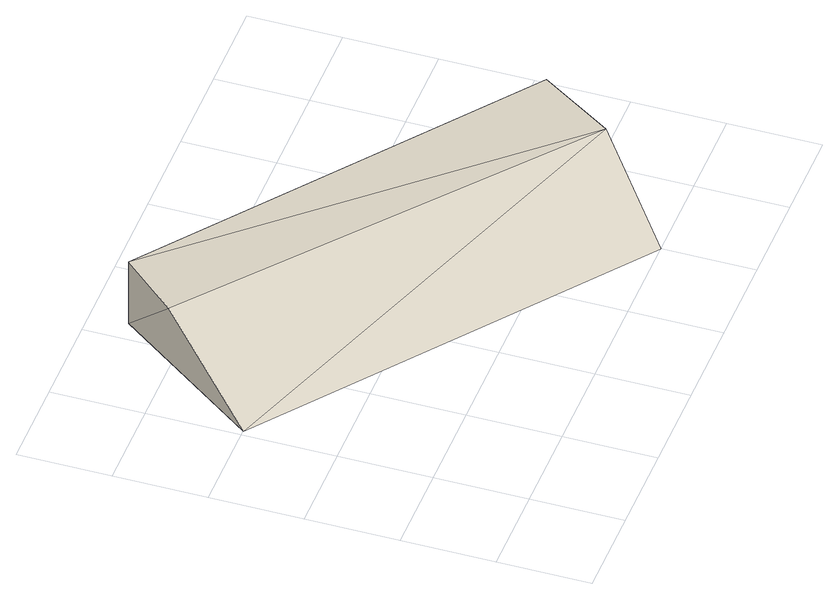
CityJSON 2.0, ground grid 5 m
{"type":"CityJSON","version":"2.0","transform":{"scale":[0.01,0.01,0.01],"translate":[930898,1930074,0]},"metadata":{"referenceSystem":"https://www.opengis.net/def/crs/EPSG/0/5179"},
"CityObjects":{
"building1":{"type":"Building","geometry":[{"type":"MultiSurface","lod":"3","boundaries":[[[0,1,2]],[[3,2,1]],[[4,5,6]],[[7,6,5]],[[4,0,5]],[[2,5,0]],[[6,1,4]],[[0,4,1]],[[5,2,7]],[[3,7,2]],[[7,3,6]],[[1,6,3]]]}]}
},
"vertices":[
[30,1500,0],[620,2300,0],[2000,0,0],[2590,800,0],[350,2000,400],[2330,400,400],[620,2300,400],[2590,800,400]
]}
